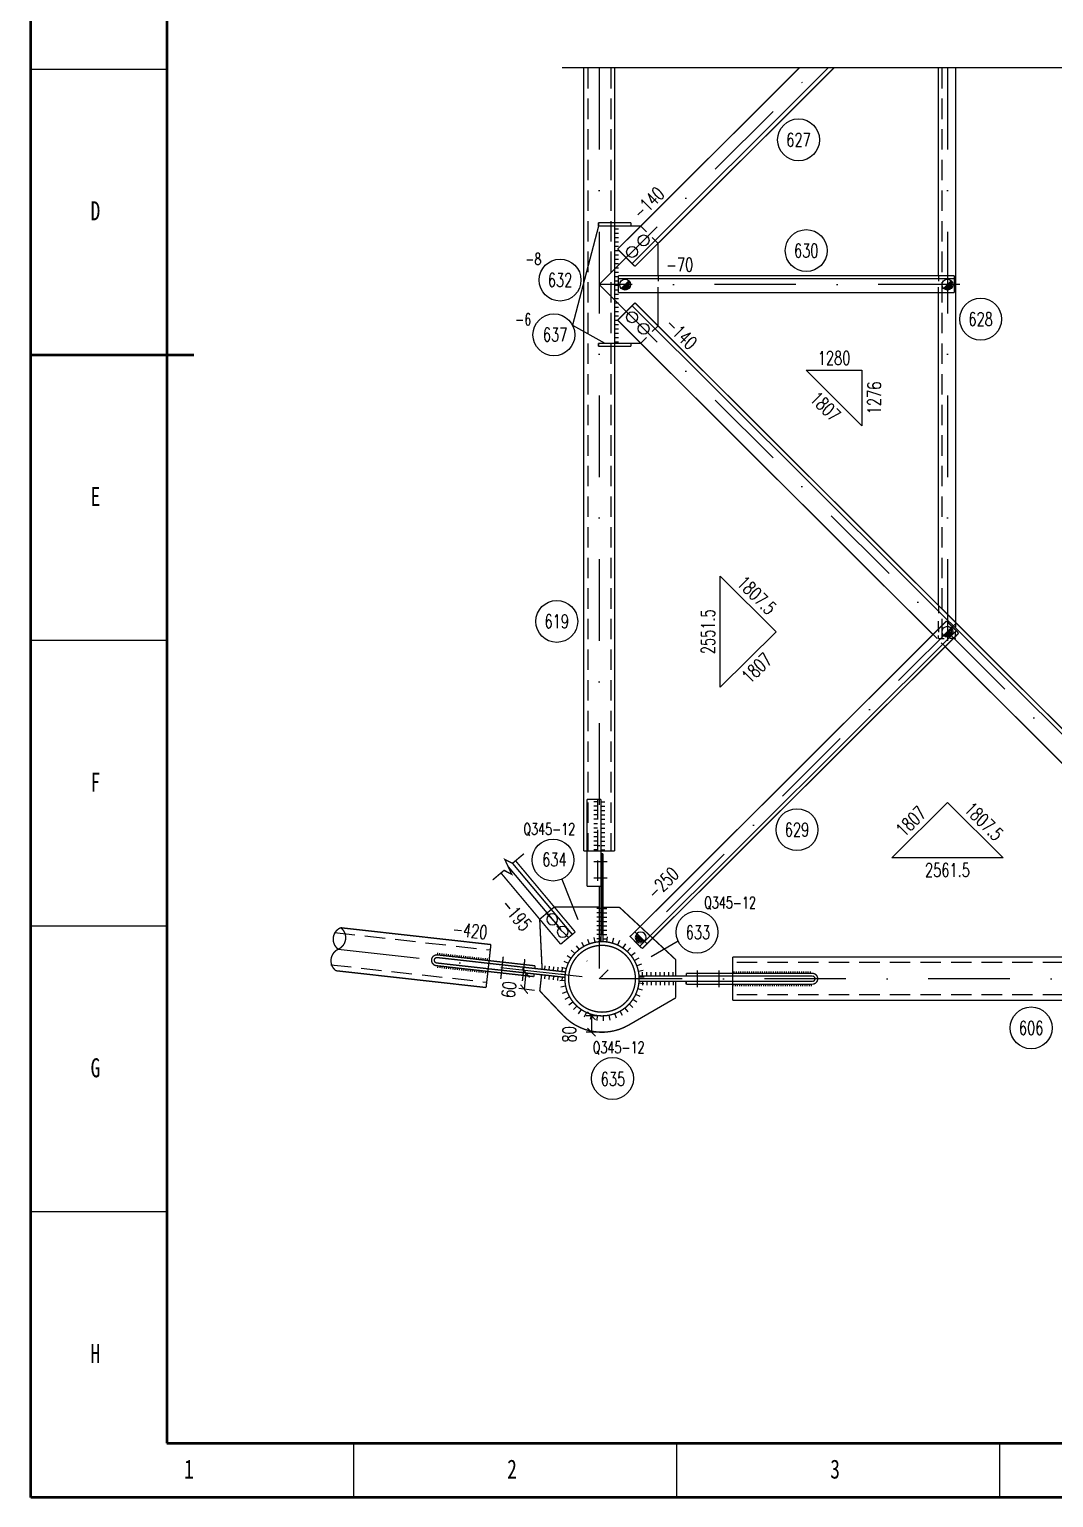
# Model space of a CAD drawing. Extents: x 6045 to 12501, y -14925 to -6998.
# Drawn here: x 7063.3 to 7251.6, y -7592.9 to -7323.1 of the extents above; entities that cross this region are included whole.
import ezdxf
from ezdxf.enums import TextEntityAlignment as Align

# ---------------------------------------------------------------- set-up
doc = ezdxf.new("R2010")
doc.units = 0
doc.header["$LTSCALE"] = 15
doc.header["$MEASUREMENT"] = 0
doc.linetypes.add('DASHDOTX2', pattern=[2, 1, -0.5, 0, -0.5])
doc.linetypes.add('DASHED2', pattern=[0.375, 0.25, -0.125])
doc.layers.get('0').update_dxf_attribs({"linetype": 'CONTINUOUS'})
doc.layers.get('DEFPOINTS').update_dxf_attribs({"linetype": 'CONTINUOUS'})
for name, color, linetype in [('1', 1, 'DASHED2'), ('2', 3, 'CONTINUOUS'), ('3', 1, 'CONTINUOUS'), ('4', 3, 'DASHDOTX2')]:
    doc.layers.add(name, color=color, linetype=linetype)
doc.styles.add('NCPE_BORDER', font='SIMFANG.TTF', dxfattribs={"width": 0.75, "height": 3.5})
doc.styles.get("Standard").update_dxf_attribs({"font": 'romans.shx', "width": 0.7, "bigfont": 'fs1.shx'})
doc.dimstyles.new('STANDARD$0', dxfattribs={"dimtxt": 2.5, "dimasz": 1.499, "dimexe": 1, "dimexo": 1, "dimgap": 0.5, "dimtad": 1, "dimdec": 0, "dimlfac": 20, "dimzin": 0, "dimdsep": 46, "dimtxsty": 'Standard', "dimblk": 'ARCHTICK', "dimcen": 0.09, "dimclrd": 4, "dimclre": 4, "dimclrt": 6, "dimadec": 0, "dimazin": 0, "dimtfac": 1, "dimtdec": 0, "dimtmove": 2, "dimatfit": 3, "dimldrblk": 'ARCHTICK', "dimfxl": 0, "dimtolj": 1, "dimtzin": 0, "dimarcsym": 0})

# ---------------------------------------------------------------- blocks, each defined once
blk = doc.blocks.new('TKA2')
at = {"color": 3, "lineweight": 50}
for p, q in [((7.12, 8.81), (7.12, 428.81)), ((32.12, 418.81), (32.12, 18.81)), ((32.12, 18.81), (591.12, 18.81)), ((601.12, 8.81), (7.12, 8.81))]:
    blk.add_line(p, q, dxfattribs=at)
at = {"color": 3}
for p, q in [((32.12, 271.31), (7.12, 271.31)), ((32.12, 218.81), (7.12, 218.81)), ((32.12, 166.31), (7.12, 166.31)), ((32.12, 113.81), (7.12, 113.81)), ((32.12, 61.31), (7.12, 61.31)), ((66.52, 8.81), (66.52, 18.81)), ((125.92, 8.81), (125.92, 18.81)), ((185.32, 8.81), (185.32, 18.81))]:
    blk.add_line(p, q, dxfattribs=at)
at = {"color": 3, "const_width": 0.5}
blk.add_lwpolyline([(7.12, 218.81), (37.12, 218.81)], dxfattribs=at)
at = {"color": 3, "style": 'NCPE_BORDER', "width": 0.75}
for s, p in [('D', (18.12, 243.56)), ('E', (18.12, 191.06)), ('F', (18.12, 138.56)), ('G', (18.12, 86.06)), ('H', (18.12, 33.56)), ('1', (35.32, 12.31)), ('2', (94.72, 12.31)), ('3', (154.12, 12.31))]:
    blk.add_text(s, height=3.5, dxfattribs=at).set_placement(p)
blk = doc.blocks.new('M16X50')
for p, q in [((-0.212, -0.212), (0.212, 0.212)), ((-0.141, -0.141), (0.141, 0.141))]:
    blk.add_line(p, q)
blk.add_circle((0, 0), 0.2)
for radius in [0.16, 0.12, 0.08, 0.04]:
    blk.add_arc((0, 0), radius, 225, 45)
blk = doc.blocks.new('M16X40')
blk.add_line((-0.141, -0.141), (0.141, 0.141))
blk.add_circle((0, 0), 0.2)
for radius in [0.16, 0.12, 0.08, 0.04]:
    blk.add_arc((0, 0), radius, 225, 45)
blk = doc.blocks.new('M20X45')
blk.add_circle((0, 0), 0.2)
blk = doc.blocks.new('M20X55')
blk.add_line((-0.212, -0.212), (0.212, 0.212))
blk.add_circle((0, 0), 0.2)
blk = doc.blocks.new('_ARCHTICK')
at = {"color": 0, "linetype": 'ByBlock', "const_width": 0.15}
blk.add_lwpolyline([(-0.5, -0.5), (0.5, 0.5)], dxfattribs=at)
blk = doc.blocks.new('*D123')
at = {"color": 4, "lineweight": -2}
for p, q in [((7167.57, -7504.38), (7165.63, -7504.38)), ((7166.63, -7504.38), (7166.63, -7507.38)), ((7167.57, -7507.38), (7165.63, -7507.38))]:
    blk.add_line(p, q, dxfattribs=at)
at = {"layer": 'DEFPOINTS', "color": 0}
for p in [(7168.57, -7504.38), (7166.63, -7507.38), (7168.57, -7507.38)]:
    blk.add_point(p, dxfattribs=at)
at = {"color": 4, "lineweight": -2, "xscale": 1.499, "yscale": 1.499, "zscale": 1.499}
for p, rotation in [((7166.63, -7504.38), 90), ((7166.63, -7507.38), 270)]:
    blk.add_blockref('_ARCHTICK', p, dxfattribs=dict(at, rotation=rotation))
at = {"color": 6, "insert": (7162.56, -7507.78), "char_height": 2.5, "attachment_point": 5, "rotation": 90}
blk.add_mtext('\\A1;80', dxfattribs=at)
blk = doc.blocks.new('*D124')
at = {"color": 4, "lineweight": -2}
for p, q in [((7156.47, -7496.7), (7153.6, -7496.38)), ((7154.59, -7496.49), (7154.26, -7499.47)), ((7156.14, -7499.69), (7153.26, -7499.36))]:
    blk.add_line(p, q, dxfattribs=at)
at = {"layer": 'DEFPOINTS', "color": 0}
for p in [(7157.46, -7496.82), (7154.26, -7499.47), (7157.13, -7499.8)]:
    blk.add_point(p, dxfattribs=at)
at = {"color": 4, "lineweight": -2, "xscale": 1.499, "yscale": 1.499, "zscale": 1.499}
for p, rotation in [((7154.59, -7496.49), 83.61098147829115), ((7154.26, -7499.47), 263.6109814782912)]:
    blk.add_blockref('_ARCHTICK', p, dxfattribs=dict(at, rotation=rotation))
at = {"color": 6, "insert": (7151.44, -7499.56), "char_height": 2.5, "attachment_point": 5, "rotation": 83.611}
blk.add_mtext('\\A1;60', dxfattribs=at)
blk = doc.blocks.new('KGJ')
at = {"const_width": 0.25}
for points in [[(7189.54, -6339.06), (7189.54, -6338.46)], [(7189.54, -6338.46), (7195.54, -6338.46)], [(7195.54, -6339.06), (7195.54, -6338.46)]]:
    blk.add_lwpolyline(points, dxfattribs=at)
blk.add_lwpolyline([(7189.54, -6339.06, 0.25, 0.25, 0), (7195.54, -6339.06, 0.25, 0.25, 0)], format="xyseb")

msp = doc.modelspace()

# ---------------------------------------------------------------- linework, layer by layer
for p, q in [((7174.0871504, -7366.1022583), (7210.1449721, -7330.1712438)), ((7170.9201504, -7359.7107295), (7171.6201504, -7359.7107295)), ((7170.9201504, -7360.5107295), (7171.6201504, -7360.5107295)), ((7170.9201504, -7361.3107295), (7171.6201504, -7361.3107295)), ((7170.9201504, -7362.1107295), (7171.6201504, -7362.1107295)), ((7170.9201504, -7362.9107295), (7171.6201504, -7362.9107295)), ((7170.9201504, -7363.7107295), (7171.6201504, -7363.7107295)), ((7170.9201504, -7364.5107295), (7171.6201504, -7364.5107295)), ((7170.9201504, -7365.3107295), (7171.6201504, -7365.3107295)), ((7170.9201504, -7366.1107295), (7171.6201504, -7366.1107295)), ((7170.9201504, -7366.9107295), (7171.6201504, -7366.9107295)), ((7170.9201504, -7367.7107295), (7171.6201504, -7367.7107295)), ((7170.9201504, -7368.5107295), (7171.6201504, -7368.5107295)), ((7170.9201504, -7369.3107295), (7171.6201504, -7369.3107295)), ((7233.3326504, -7368.9307583), (7171.5701504, -7368.9307583)), ((7170.9201504, -7370.1107295), (7171.6201504, -7370.1107295)), ((7170.9201504, -7370.9107295), (7171.6201504, -7370.9107295)), ((7170.9201504, -7371.7107295), (7171.6201504, -7371.7107295)), ((7170.9201504, -7372.5107295), (7171.6201504, -7372.5107295)), ((7170.9201504, -7373.3107295), (7171.6201504, -7373.3107295)), ((7170.9201504, -7374.1107295), (7171.6201504, -7374.1107295)), ((7170.9201504, -7374.9107295), (7171.6201504, -7374.9107295)), ((7174.0871504, -7373.8592583), (7290.9556504, -7490.3167583)), ((7170.9201504, -7375.7107295), (7171.6201504, -7375.7107295)), ((7170.9201504, -7376.5107295), (7171.6201504, -7376.5107295)), ((7170.9201504, -7377.3107295), (7171.6201504, -7377.3107295)), ((7170.9201504, -7378.1107295), (7171.6201504, -7378.1107295)), ((7170.9201504, -7378.9107295), (7171.6201504, -7378.9107295)), ((7170.9201504, -7379.7107295), (7171.6201504, -7379.7107295)), ((7170.9201504, -7380.5107295), (7171.6201504, -7380.5107295)), ((7233.7091504, -7433.6297583), (7175.5404196, -7491.5940186)), ((7167.7701504, -7465.0556083), (7167.0701504, -7465.0556083)), ((7167.7701504, -7465.8556083), (7167.0701504, -7465.8556083)), ((7167.7701504, -7466.6556083), (7167.0701504, -7466.6556083)), ((7168.3701504, -7465.0556083), (7169.0701504, -7465.0556083)), ((7168.3701504, -7465.8556083), (7169.0701504, -7465.8556083)), ((7168.3701504, -7466.6556083), (7169.0701504, -7466.6556083)), ((7167.7701504, -7467.4556083), (7167.0701504, -7467.4556083)), ((7167.7701504, -7468.2556083), (7167.0701504, -7468.2556083)), ((7167.7701504, -7469.0556083), (7167.0701504, -7469.0556083)), ((7168.3701504, -7467.4556083), (7169.0701504, -7467.4556083)), ((7168.3701504, -7468.2556083), (7169.0701504, -7468.2556083)), ((7168.3701504, -7469.0556083), (7169.0701504, -7469.0556083)), ((7167.7701504, -7469.8556083), (7167.0701504, -7469.8556083)), ((7167.7701504, -7470.6556083), (7167.0701504, -7470.6556083)), ((7167.7701504, -7471.4556083), (7167.0701504, -7471.4556083)), ((7168.3701504, -7469.8556083), (7169.0701504, -7469.8556083)), ((7168.3701504, -7470.6556083), (7169.0701504, -7470.6556083)), ((7168.3701504, -7471.4556083), (7169.0701504, -7471.4556083)), ((7167.7701504, -7472.2556083), (7167.0701504, -7472.2556083)), ((7167.7701504, -7473.0556083), (7167.0701504, -7473.0556083)), ((7167.7701504, -7473.8556083), (7167.0701504, -7473.8556083)), ((7168.3701504, -7472.2556083), (7169.0701504, -7472.2556083)), ((7168.3701504, -7473.0556083), (7169.0701504, -7473.0556083)), ((7168.3701504, -7473.8556083), (7169.0701504, -7473.8556083)), ((7152.098654, -7476.3483219), (7163.0732111, -7489.4413167)), ((7168.3093326, -7484.6348273), (7167.6093326, -7484.6348273)), ((7168.3093326, -7485.4348273), (7167.6093326, -7485.4348273)), ((7168.7701504, -7484.6327732), (7169.4701504, -7484.6327732)), ((7168.7701504, -7485.4327732), (7169.4701504, -7485.4327732)), ((7168.3093326, -7486.2348273), (7167.6093326, -7486.2348273)), ((7168.3093326, -7487.0348273), (7167.6093326, -7487.0348273)), ((7168.3093326, -7487.8348273), (7167.6093326, -7487.8348273)), ((7168.7701504, -7486.2327732), (7169.4701504, -7486.2327732)), ((7168.7701504, -7487.0327732), (7169.4701504, -7487.0327732)), ((7168.7701504, -7487.8327732), (7169.4701504, -7487.8327732)), ((7164.7990389, -7490.8053275), (7165.2411222, -7491.5966731)), ((7165.9014676, -7490.2985047), (7166.2143144, -7491.1492646)), ((7167.0696081, -7489.9703796), (7167.245515, -7490.8596052)), ((7168.3093326, -7488.6348273), (7167.6093326, -7488.6348273)), ((7168.3093326, -7489.4348273), (7167.6093326, -7489.4348273)), ((7168.3093326, -7490.2348273), (7167.6093326, -7490.2348273)), ((7168.2746969, -7489.8290317), (7168.3093326, -7490.7348273)), ((7168.7701504, -7488.6327732), (7169.4701504, -7488.6327732)), ((7168.7701504, -7489.4327732), (7169.4701504, -7489.4327732)), ((7168.7701504, -7490.2327732), (7169.4701504, -7490.2327732)), ((7169.4870608, -7489.8779414), (7169.3795724, -7490.7780034)), ((7170.6768473, -7490.1159044), (7170.4298815, -7490.9880703)), ((7171.8147599, -7490.5370613), (7171.4343979, -7491.3598555)), ((7138.3435745, -7493.1649211), (7138.382522, -7492.8170948)), ((7138.7410902, -7493.2094324), (7138.7800377, -7492.8616062)), ((7139.1386059, -7493.2539438), (7139.1775534, -7492.9061176)), ((7139.5361216, -7493.2984552), (7139.5750691, -7492.950629)), ((7139.9336373, -7493.3429666), (7139.9725848, -7492.9951404)), ((7140.3311531, -7493.387478), (7140.3701005, -7493.0396517)), ((7140.7286688, -7493.4319894), (7140.7676162, -7493.0841631)), ((7141.1261845, -7493.4765008), (7141.1651319, -7493.1286745)), ((7141.5237002, -7493.5210121), (7141.5626476, -7493.1731859)), ((7141.9212159, -7493.5655235), (7141.9601633, -7493.2176973)), ((7142.3187316, -7493.6100349), (7142.357679, -7493.2622087)), ((7142.7162473, -7493.6545463), (7142.7551947, -7493.3067201)), ((7143.113763, -7493.6990577), (7143.1527105, -7493.3512314)), ((7143.5112787, -7493.7435691), (7143.5502262, -7493.3957428)), ((7143.9087944, -7493.7880804), (7143.9477419, -7493.4402542)), ((7144.3063101, -7493.8325918), (7144.3452576, -7493.4847656)), ((7144.7038258, -7493.8771032), (7144.7427733, -7493.529277)), ((7145.1013415, -7493.9216146), (7145.140289, -7493.5737884)), ((7145.4988572, -7493.966126), (7145.5378047, -7493.6182997)), ((7162.1454341, -7493.2531292), (7162.8985965, -7493.7575217)), ((7162.8976125, -7492.3010547), (7163.5625979, -7492.9170578)), ((7163.7894676, -7491.4783684), (7164.3499018, -7492.1908141)), ((7172.8727794, -7491.1310419), (7172.368387, -7491.8842043)), ((7173.824854, -7491.8832203), (7173.2088509, -7492.5482057)), ((7174.6475403, -7492.7750754), (7173.9350946, -7493.3355096)), ((7138.3792157, -7495.181411), (7138.3402682, -7495.5292373)), ((7138.7767314, -7495.2259224), (7138.737784, -7495.5737487)), ((7139.1742471, -7495.2704338), (7139.1352997, -7495.6182601)), ((7139.5717628, -7495.3149452), (7139.5328154, -7495.6627714)), ((7139.9692785, -7495.3594566), (7139.9303311, -7495.7072828)), ((7140.3667942, -7495.403968), (7140.3278468, -7495.7517942)), ((7140.7643099, -7495.4484794), (7140.7253625, -7495.7963056)), ((7141.1618256, -7495.4929907), (7141.1228782, -7495.840817)), ((7141.5593414, -7495.5375021), (7141.5203939, -7495.8853284)), ((7141.9568571, -7495.5820135), (7141.9179096, -7495.9298397)), ((7142.3543728, -7495.6265249), (7142.3154253, -7495.9743511)), ((7142.7518885, -7495.6710363), (7142.712941, -7496.0188625)), ((7143.1494042, -7495.7155477), (7143.1104567, -7496.0633739)), ((7143.5469199, -7495.760059), (7143.5079724, -7496.1078853)), ((7143.9444356, -7495.8045704), (7143.9054881, -7496.1523967)), ((7144.3419513, -7495.8490818), (7144.3030038, -7496.1969081)), ((7144.739467, -7495.8935932), (7144.7005195, -7496.2414194)), ((7145.1369827, -7495.9381046), (7145.0980352, -7496.2859308)), ((7145.5344984, -7495.982616), (7145.495551, -7496.3304422)), ((7145.9320141, -7496.0271274), (7145.8930667, -7496.3749536)), ((7145.8963729, -7494.0106374), (7145.9353204, -7493.6628111)), ((7146.3295298, -7496.0716387), (7146.2905824, -7496.419465)), ((7146.2938886, -7494.0551488), (7146.3328361, -7493.7073225)), ((7146.7270455, -7496.1161501), (7146.6880981, -7496.4639764)), ((7146.6914043, -7494.0996601), (7146.7303518, -7493.7518339)), ((7147.1245612, -7496.1606615), (7147.0856138, -7496.5084877)), ((7147.0889201, -7494.1441715), (7147.1278675, -7493.7963453)), ((7147.5220769, -7496.2051729), (7147.4831295, -7496.5529991)), ((7147.4864358, -7494.1886829), (7147.5253832, -7493.8408567)), ((7158.0471918, -7495.8743367), (7158.1250867, -7495.1786843)), ((7158.8422232, -7495.9633595), (7158.9201181, -7495.267707)), ((7159.6372546, -7496.0523823), (7159.7151496, -7495.3567298)), ((7160.4322861, -7496.1414051), (7160.510181, -7495.4457526)), ((7161.1302966, -7495.4490614), (7162.0024625, -7495.6960272)), ((7161.2273175, -7496.2304278), (7161.3052124, -7495.5347753)), ((7161.5514535, -7494.3111488), (7162.3742477, -7494.6915108)), ((7175.3205811, -7493.7846468), (7174.5292356, -7494.22673)), ((7175.827404, -7494.8870754), (7174.9766441, -7495.1999222)), ((7176.1555291, -7496.0552159), (7175.2663035, -7496.2311228)), ((7192.8976027, -7496.5557583), (7192.8976027, -7496.2057583)), ((7193.2976027, -7496.5557583), (7193.2976027, -7496.2057583)), ((7193.6976027, -7496.5557583), (7193.6976027, -7496.2057583)), ((7194.0976027, -7496.5557583), (7194.0976027, -7496.2057583)), ((7194.4976027, -7496.5557583), (7194.4976027, -7496.2057583)), ((7194.8976027, -7496.5557583), (7194.8976027, -7496.2057583)), ((7195.2976027, -7496.5557583), (7195.2976027, -7496.2057583)), ((7195.6976027, -7496.5557583), (7195.6976027, -7496.2057583)), ((7196.0976027, -7496.5557583), (7196.0976027, -7496.2057583)), ((7196.4976027, -7496.5557583), (7196.4976027, -7496.2057583)), ((7196.8976027, -7496.5557583), (7196.8976027, -7496.2057583)), ((7197.2976027, -7496.5557583), (7197.2976027, -7496.2057583)), ((7197.6976027, -7496.5557583), (7197.6976027, -7496.2057583)), ((7198.0976027, -7496.5557583), (7198.0976027, -7496.2057583)), ((7198.4976027, -7496.5557583), (7198.4976027, -7496.2057583)), ((7198.8976027, -7496.5557583), (7198.8976027, -7496.2057583)), ((7199.2976027, -7496.5557583), (7199.2976027, -7496.2057583)), ((7199.6976027, -7496.5557583), (7199.6976027, -7496.2057583)), ((7200.0976027, -7496.5557583), (7200.0976027, -7496.2057583)), ((7200.4976027, -7496.5557583), (7200.4976027, -7496.2057583)), ((7200.8976027, -7496.5557583), (7200.8976027, -7496.2057583)), ((7201.2976027, -7496.5557583), (7201.2976027, -7496.2057583)), ((7201.6976027, -7496.5557583), (7201.6976027, -7496.2057583)), ((7202.0976027, -7496.5557583), (7202.0976027, -7496.2057583)), ((7202.4976027, -7496.5557583), (7202.4976027, -7496.2057583)), ((7202.8976027, -7496.5557583), (7202.8976027, -7496.2057583)), ((7203.2976027, -7496.5557583), (7203.2976027, -7496.2057583)), ((7203.6976027, -7496.5557583), (7203.6976027, -7496.2057583)), ((7204.0976027, -7496.5557583), (7204.0976027, -7496.2057583)), ((7204.4976027, -7496.5557583), (7204.4976027, -7496.2057583)), ((7204.8976027, -7496.5557583), (7204.8976027, -7496.2057583)), ((7205.2976027, -7496.5557583), (7205.2976027, -7496.2057583)), ((7205.6976027, -7496.5557583), (7205.6976027, -7496.2057583)), ((7206.0976027, -7496.5557583), (7206.0976027, -7496.2057583)), ((7206.4976027, -7496.5557583), (7206.4976027, -7496.2057583)), ((7206.8976027, -7496.5557583), (7206.8976027, -7496.2057583)), ((7158.0721925, -7496.8833857), (7157.9942976, -7497.5790382)), ((7158.8672239, -7496.9724085), (7158.789329, -7497.668061)), ((7159.6622553, -7497.0614313), (7159.5843604, -7497.7570837)), ((7160.4572867, -7497.150454), (7160.3793918, -7497.8461065)), ((7160.8434238, -7497.8512118), (7161.7492195, -7497.8165761)), ((7160.8923335, -7496.6388479), (7161.7923956, -7496.7463363)), ((7160.9847718, -7499.0563006), (7161.8739974, -7498.8803937)), ((7161.2523182, -7497.2394768), (7161.1744232, -7497.9351293)), ((7176.2479673, -7498.4726686), (7175.3479053, -7498.3651802)), ((7176.296877, -7497.2603047), (7175.3910814, -7497.2949404)), ((7176.0362746, -7497.0557583), (7176.0362746, -7496.3557583)), ((7176.0362746, -7498.0557583), (7176.0362746, -7498.7557583)), ((7176.8362746, -7497.0557583), (7176.8362746, -7496.3557583)), ((7176.8362746, -7498.0557583), (7176.8362746, -7498.7557583)), ((7177.6362746, -7497.0557583), (7177.6362746, -7496.3557583)), ((7177.6362746, -7498.0557583), (7177.6362746, -7498.7557583)), ((7178.4362746, -7497.0557583), (7178.4362746, -7496.3557583)), ((7178.4362746, -7498.0557583), (7178.4362746, -7498.7557583)), ((7179.2362746, -7497.0557583), (7179.2362746, -7496.3557583)), ((7179.2362746, -7498.0557583), (7179.2362746, -7498.7557583)), ((7180.0362746, -7497.0557583), (7180.0362746, -7496.3557583)), ((7180.0362746, -7498.0557583), (7180.0362746, -7498.7557583)), ((7180.8362746, -7497.0557583), (7180.8362746, -7496.3557583)), ((7180.8362746, -7498.0557583), (7180.8362746, -7498.7557583)), ((7181.6362746, -7497.0557583), (7181.6362746, -7496.3557583)), ((7181.6362746, -7498.0557583), (7181.6362746, -7498.7557583)), ((7192.637791, -7498.5557583), (7192.637791, -7498.9057583)), ((7193.037791, -7498.5557583), (7193.037791, -7498.9057583)), ((7193.437791, -7498.5557583), (7193.437791, -7498.9057583)), ((7193.837791, -7498.5557583), (7193.837791, -7498.9057583)), ((7194.237791, -7498.5557583), (7194.237791, -7498.9057583)), ((7194.637791, -7498.5557583), (7194.637791, -7498.9057583)), ((7195.037791, -7498.5557583), (7195.037791, -7498.9057583)), ((7195.437791, -7498.5557583), (7195.437791, -7498.9057583)), ((7195.837791, -7498.5557583), (7195.837791, -7498.9057583)), ((7196.237791, -7498.5557583), (7196.237791, -7498.9057583)), ((7196.637791, -7498.5557583), (7196.637791, -7498.9057583)), ((7197.037791, -7498.5557583), (7197.037791, -7498.9057583)), ((7197.437791, -7498.5557583), (7197.437791, -7498.9057583)), ((7197.837791, -7498.5557583), (7197.837791, -7498.9057583)), ((7198.237791, -7498.5557583), (7198.237791, -7498.9057583)), ((7198.637791, -7498.5557583), (7198.637791, -7498.9057583)), ((7199.037791, -7498.5557583), (7199.037791, -7498.9057583)), ((7199.437791, -7498.5557583), (7199.437791, -7498.9057583)), ((7199.837791, -7498.5557583), (7199.837791, -7498.9057583)), ((7200.237791, -7498.5557583), (7200.237791, -7498.9057583)), ((7200.637791, -7498.5557583), (7200.637791, -7498.9057583)), ((7201.037791, -7498.5557583), (7201.037791, -7498.9057583)), ((7201.437791, -7498.5557583), (7201.437791, -7498.9057583)), ((7201.837791, -7498.5557583), (7201.837791, -7498.9057583)), ((7202.237791, -7498.5557583), (7202.237791, -7498.9057583)), ((7202.637791, -7498.5557583), (7202.637791, -7498.9057583)), ((7203.037791, -7498.5557583), (7203.037791, -7498.9057583)), ((7203.437791, -7498.5557583), (7203.437791, -7498.9057583)), ((7203.837791, -7498.5557583), (7203.837791, -7498.9057583)), ((7204.237791, -7498.5557583), (7204.237791, -7498.9057583)), ((7204.637791, -7498.5557583), (7204.637791, -7498.9057583)), ((7205.037791, -7498.5557583), (7205.037791, -7498.9057583)), ((7205.437791, -7498.5557583), (7205.437791, -7498.9057583)), ((7205.837791, -7498.5557583), (7205.837791, -7498.9057583)), ((7206.237791, -7498.5557583), (7206.237791, -7498.9057583)), ((7206.637791, -7498.5557583), (7206.637791, -7498.9057583)), ((7207.037791, -7498.5557583), (7207.037791, -7498.9057583)), ((7161.3128969, -7500.2244411), (7162.1636568, -7499.9115943)), ((7161.8197197, -7501.3268698), (7162.6110653, -7500.8847865)), ((7174.9948668, -7501.8583873), (7174.2417044, -7501.3539948)), ((7175.5888473, -7500.8003677), (7174.7660532, -7500.4200057)), ((7176.0100043, -7499.6624551), (7175.1378384, -7499.4154893)), ((7162.4927605, -7502.3364411), (7163.2052063, -7501.7760069)), ((7163.3154469, -7503.2282962), (7163.93145, -7502.5633108)), ((7164.2675214, -7503.9804746), (7164.7719139, -7503.2273122)), ((7165.325541, -7504.5744552), (7165.705903, -7503.751661)), ((7166.4634536, -7504.9956121), (7166.7104194, -7504.1234462)), ((7167.6532401, -7505.2335751), (7167.7607285, -7504.3335131)), ((7168.865604, -7505.2824849), (7168.8309683, -7504.3766892)), ((7170.0706928, -7505.1411369), (7169.8947859, -7504.2519113)), ((7171.2388333, -7504.8130118), (7170.9259865, -7503.9622519)), ((7172.3412619, -7504.306189), (7171.8991787, -7503.5148434)), ((7173.3508333, -7503.6331482), (7172.7903991, -7502.9207024)), ((7174.2426884, -7502.8104618), (7173.577703, -7502.1944587))]:
    msp.add_line(p, q)
at = {"color": 3}
for p, q in [((7167.9201504, -7359.2107295), (7163.1495006, -7377.4532221)), ((7163.1495006, -7377.4532221), (7169.0643104, -7380.750787)), ((7161.2010619, -7479.2266543), (7164.1515501, -7486.6861282)), ((7161.2010619, -7479.2266543), (7164.1515501, -7486.6861282)), ((7182.5632228, -7490.6546075), (7177.6279807, -7493.5415114))]:
    msp.add_line(p, q, dxfattribs=at)
msp.add_lwpolyline([(7430.9701504, -7330.1712438), (7298.0951504, -7330.1712438), (7296.8716076, -7333.0690213), (7295.3186933, -7327.2734663), (7294.0951504, -7330.1712438), (7161.2201504, -7330.1712438)])
at = {"const_width": 0.25}
for points in [[(7165.2201504, -7369.9807583), (7165.2201504, -7330.1712438)], [(7170.9201504, -7330.1712438), (7170.9201504, -7369.9807583)], [(7204.8325684, -7330.1712438), (7171.4406504, -7363.4457583)], [(7174.6166504, -7366.6337583), (7211.2076907, -7330.1712438)], [(7230.4326504, -7330.1712438), (7230.4326504, -7368.3307583)], [(7233.5826504, -7432.0867583), (7233.5826504, -7330.1712438)], [(7175.6906218, -7359.2107295), (7170.9201504, -7359.2107295)], [(7171.4406504, -7363.4457583), (7174.6166504, -7366.6337583)], [(7178.8666504, -7368.3307583), (7178.8666504, -7362.3982583)], [(7171.5701504, -7368.3307583), (7171.5701504, -7371.4807583)], [(7233.3326504, -7368.3307583), (7171.5701504, -7368.3307583)], [(7233.3326504, -7371.4807583), (7233.3326504, -7368.3307583)], [(7165.2201504, -7474.0557583), (7165.2201504, -7369.9807583)], [(7170.9201504, -7369.9807583), (7170.9201504, -7474.0557583)], [(7171.5701504, -7371.4807583), (7233.3326504, -7371.4807583)], [(7178.8666504, -7377.5632583), (7178.8666504, -7371.4807583)], [(7230.4326504, -7371.4807583), (7230.4326504, -7428.9477583)], [(7171.4406504, -7376.5157583), (7174.6166504, -7373.3277583)], [(7174.6166504, -7373.3277583), (7291.4851504, -7489.7857583)], [(7229.4261504, -7434.2977583), (7171.4406504, -7376.5157583)], [(7175.6906218, -7380.750787), (7170.9201504, -7380.750787)], [(7173.7404078, -7489.7875304), (7231.9091504, -7431.8232583)], [(7234.1326504, -7434.0547583), (7175.9639078, -7492.0190304)], [(7230.4326504, -7433.2947583), (7230.4326504, -7433.2947583)], [(7231.9091504, -7431.8232583), (7234.1326504, -7434.0547583)], [(7288.3086504, -7492.9732583), (7231.6576504, -7436.5212583)], [(7233.5826504, -7434.6027583), (7233.5826504, -7434.6027583)], [(7165.7998999, -7480.5556083), (7165.7998999, -7464.5556083)], [(7165.7998999, -7464.5556083), (7168.3701504, -7464.5556083)], [(7168.3701504, -7464.5556083), (7168.3701504, -7490.7327732)], [(7154.2067337, -7474.5819413), (7152.0991037, -7476.3485524), (7150.6995114, -7475.6311372), (7151.9659266, -7478.3507314), (7150.5663344, -7477.6333163), (7148.4587044, -7479.3999273)], [(7165.2201504, -7474.0557583), (7170.9201504, -7474.0557583)], [(7168.3701504, -7474.5557583), (7168.7701504, -7474.5557583)], [(7168.7701504, -7474.5557583), (7168.7701504, -7490.7327732)], [(7152.6739644, -7475.8667053), (7163.6482259, -7488.9593331)], [(7160.9657234, -7491.2078352), (7149.9914736, -7478.1151634)], [(7165.7998999, -7480.5556083), (7168.3701504, -7480.5556083)], [(7159.7939079, -7484.3610473), (7157.1114079, -7486.6095473)], [(7168.1201504, -7484.3765944), (7166.6201504, -7484.3765944), (7159.7939079, -7484.3610473)], [(7171.7701504, -7484.4118783), (7168.7701504, -7484.4118783)], [(7171.7701504, -7484.4118783), (7182.1362746, -7494.0557583)], [(7120.5157869, -7488.1750911), (7148.1429065, -7491.2686133)], [(7157.1114316, -7486.6095274), (7157.5552845, -7495.819256)], [(7163.6482234, -7488.9593352), (7160.9657234, -7491.2078352)], [(7173.6345922, -7489.6813341), (7175.8580922, -7491.9128341)], [(7161.8604913, -7496.3013268), (7138.2454375, -7493.6570571)], [(7156.2589132, -7495.1709714), (7138.2818102, -7493.1580051)], [(7148.1429061, -7491.2686132), (7147.2582422, -7499.1692387)], [(7192.5701504, -7493.5807583), (7300.0841716, -7493.5807583)], [(7192.5701504, -7493.5807583), (7192.5701504, -7501.5307583)], [(7147.2582418, -7499.1692387), (7119.6311258, -7496.0757169)], [(7156.0363562, -7497.15855), (7138.0519058, -7495.1447609)], [(7161.7492128, -7497.295116), (7138.1289667, -7494.6502649)], [(7156.2032739, -7495.6678661), (7156.2589132, -7495.1709714)], [(7182.1362746, -7497.0557583), (7182.1362746, -7494.0557583)], [(7186.0701504, -7499.1109431), (7186.0701504, -7496.0109431)], [(7186.0701504, -7499.1109431), (7186.0701504, -7496.0109431)], [(7190.0701504, -7499.1057583), (7190.0701504, -7496.0057583)], [(7156.0363562, -7497.15855), (7156.0919955, -7496.6616553)], [(7157.1290496, -7499.796527), (7157.462885, -7496.8151592)], [(7175.3777289, -7497.0557583), (7207.2672912, -7497.0557583)], [(7175.3777289, -7498.0557583), (7207.2672912, -7498.0557583)], [(7182.1362746, -7498.0557583), (7182.1362746, -7501.0557583)], [(7184.042206, -7498.5557583), (7184.042206, -7498.0557583)], [(7184.0703004, -7496.5557583), (7184.0703004, -7497.0557583)], [(7184.0703004, -7496.5557583), (7207.2672912, -7496.5557583)], [(7184.0703004, -7498.5557583), (7207.2672912, -7498.5557583)], [(7157.1290496, -7499.796527), (7161.4595637, -7504.3372165)], [(7182.1362746, -7501.0557583), (7173.4931232, -7506.0594609)], [(7399.6201504, -7501.5307583), (7192.5701504, -7501.5307583)]]:
    msp.add_lwpolyline(points, dxfattribs=at)
at = {"color": 3, "const_width": 0.25}
for points in [[(7167.0288147, -7476.0557583), (7169.5441766, -7476.0557583)], [(7167.0288147, -7479.0557583), (7169.5441766, -7479.0557583)], [(7149.9520792, -7497.5776587), (7150.4075592, -7493.5099253)], [(7153.9348936, -7497.9543876), (7154.3827158, -7493.9550429)]]:
    msp.add_lwpolyline(points, dxfattribs=at)
at = {"const_width": 0.25}
for points in [[(7120.0734401, -7492.1255491, -0.572260237), (7120.5157869, -7488.1750911, -0.5733725052), (7120.0734401, -7492.1255491, 0.5545729846), (7119.6308893, -7496.0756932)], [(7138.0554533, -7495.1454185, -1), (7138.4173278, -7493.1734399)], [(7138.131465, -7494.650805, -0.9057183812), (7138.2427434, -7493.6570158)], [(7207.287791, -7498.5557583, 1), (7207.1476027, -7496.5557583)], [(7207.2672912, -7498.0557583, 0.9057183812), (7207.2672912, -7497.0557583)], [(7173.4931232, -7506.0594609, -0.3464014806), (7161.4595637, -7504.3372165)]]:
    msp.add_lwpolyline(points, format="xyb", dxfattribs=at)
for points in [[(7161.7442348, -7497.5557583, -1), (7175.3960661, -7497.5557583, -1)], [(7162.428737, -7497.5557583, -1), (7174.7115639, -7497.5557583, -1)]]:
    msp.add_lwpolyline(points, format="xyb", close=True, dxfattribs=at)
for centre in [(7204.7005223, -7343.3724882), (7206.1168543, -7363.7307583), (7160.854885, -7369.1504682), (7238.1826504, -7376.3307583), (7159.7246494, -7379.2118847), (7160.246355, -7431.8843204), (7204.4171504, -7470.1597583), (7159.5602992, -7475.7437822), (7159.5602992, -7475.7437822), (7186.0349898, -7488.9904759), (7247.4713928, -7506.587914), (7170.49844, -7515.8871634)]:
    msp.add_circle(centre, 3.85)
at = {"layer": '1'}
for p, q in [((7165.9701504, -7330.1712438), (7165.9701504, -7474.0557583)), ((7170.1701504, -7330.1712438), (7170.1701504, -7474.0557583)), ((7231.0326504, -7330.1712438), (7231.0326504, -7435.0182583)), ((7175.6906504, -7359.2107583), (7176.7386504, -7360.2627583)), ((7178.8666504, -7362.3982583), (7177.8186504, -7361.3462583)), ((7178.8666504, -7362.3982583), (7178.8666504, -7362.3982583)), ((7178.8666504, -7362.3982583), (7178.8666504, -7362.3982583)), ((7178.8666504, -7368.3307583), (7178.8666504, -7369.3702583)), ((7230.4326504, -7368.3307583), (7230.4326504, -7369.3702583)), ((7178.8666504, -7371.4807583), (7178.8666504, -7370.4412583)), ((7230.4326504, -7371.4807583), (7230.4326504, -7370.4412583)), ((7178.8666504, -7377.5632583), (7177.8186504, -7378.6152583)), ((7178.8666504, -7377.5632583), (7178.8666504, -7377.5632583)), ((7178.8666504, -7377.5632583), (7178.8666504, -7377.5632583)), ((7175.6906504, -7380.7507583), (7176.7386504, -7379.6987583)), ((7230.4326504, -7428.9477583), (7230.4326504, -7430.3822583)), ((7230.4326504, -7433.2947583), (7230.4326504, -7431.8602583)), ((7230.4326504, -7433.2947583), (7230.4326504, -7433.8637583)), ((7233.5826504, -7432.0867583), (7233.5826504, -7432.9167583)), ((7233.5826504, -7434.6027583), (7233.5826504, -7433.7727583)), ((7229.4261504, -7434.2977583), (7230.1626504, -7435.0312583)), ((7230.4326504, -7435.0182583), (7230.4326504, -7434.4497583)), ((7230.4326504, -7435.0182583), (7231.4721504, -7435.0182583)), ((7231.6576504, -7436.5212583), (7230.9211504, -7435.7872583)), ((7233.5826504, -7435.0182583), (7232.5431504, -7435.0182583)), ((7233.5826504, -7434.6027583), (7233.5826504, -7434.7397583)), ((7233.5826504, -7435.0182583), (7233.5826504, -7434.8812583)), ((7167.7701504, -7464.5556083), (7167.7701504, -7480.5556083)), ((7119.3770618, -7489.0535196), (7148.031665, -7492.2620724)), ((7118.7146541, -7494.9667199), (7147.3695356, -7498.1753125)), ((7399.6201504, -7494.5807583), (7192.5701504, -7494.5807583)), ((7399.6201504, -7500.5307583), (7192.5701504, -7500.5307583))]:
    msp.add_line(p, q, dxfattribs=at)
at = {"layer": '3'}
for p, q in [((7216.3606504, -7395.9067583), (7206.1211504, -7385.7027583)), ((7206.1211504, -7385.7027583), (7216.3606504, -7385.7027583)), ((7216.3606504, -7385.7027583), (7216.3606504, -7395.9067583)), ((7190.3186504, -7443.9762583), (7190.3186504, -7423.5602583)), ((7190.3186504, -7423.5602583), (7200.5626504, -7433.7682583)), ((7200.5626504, -7433.7682583), (7190.3186504, -7443.9762583)), ((7221.8426504, -7475.3377583), (7232.0826504, -7465.1337583)), ((7232.0826504, -7465.1337583), (7242.3226504, -7475.3377583)), ((7242.3226504, -7475.3377583), (7221.8426504, -7475.3377583))]:
    msp.add_line(p, q, dxfattribs=at)
at = {"layer": '4'}
for p, q in [((7168.0701504, -7369.9807583), (7208.0200865, -7330.1712438)), ((7168.0701504, -7330.1712438), (7168.0701504, -7497.5557583)), ((7232.0826504, -7330.1712438), (7232.0826504, -7436.0182583)), ((7234.3326504, -7369.9807583), (7168.0701504, -7369.9807583)), ((7168.0701504, -7369.9807583), (7296.0951504, -7497.5557583)), ((7233.6766504, -7432.1802583), (7168.0701504, -7497.5557583)), ((7168.5701504, -7474.5557583), (7168.5701504, -7497.5557583)), ((7151.3327925, -7476.991092), (7168.5701504, -7497.5557583)), ((7120.0732201, -7492.1253808), (7168.5701504, -7497.5557583)), ((7424.1201504, -7497.5557583), (7168.0701504, -7497.5557583))]:
    msp.add_line(p, q, dxfattribs=at)

# ---------------------------------------------------------------- block references
msp.add_blockref('TKA2', (7056.4134844, -7601.7278372))
at = {"rotation": 180}
msp.add_blockref('KGJ', (14363.4628112, -13697.6754459), dxfattribs=at)
at = {"xscale": -1}
msp.add_blockref('KGJ', (14363.4628112, -1042.2860706), dxfattribs=at)
at = {"layer": '2'}
for name, p, xscale, yscale, zscale in [('M20X45', (7176.2161504, -7361.8632583), 5, 5, 5), ('M20X45', (7174.0911504, -7363.9807583), 5, 5, 5), ('M16X40', (7172.8201504, -7369.9807583), 5, 5, 5), ('M16X40', (7232.0826504, -7369.9807583), 5, 5, 5), ('M20X45', (7174.0911504, -7375.9807583), 5, 5, 5), ('M20X45', (7176.2161504, -7378.0982583), 5, 5, 5), ('M16X50', (7232.0826504, -7433.7682583), 5, 5, 5), ('M20X55', (7159.416071, -7486.6346867), -4.999999867545739, 4.99999986754483, 4.999999867545234), ('M20X55', (7161.3432234, -7488.9338352), -4.999999867545739, 4.99999986754483, 4.999999867545234), ('M16X50', (7175.6830379, -7489.9658125), -5, 5, 5)]:
    msp.add_blockref(name, p, dxfattribs=dict(at, xscale=xscale, yscale=yscale, zscale=zscale))

# ---------------------------------------------------------------- texts
at = {"width": 0.7}
for s, p in [('627', (7204.7006723, -7343.3726682)), ('630', (7206.1166043, -7363.7307583)), ('632', (7160.854835, -7369.1506132)), ('628', (7238.1826504, -7376.3307583)), ('637', (7159.9485825, -7379.1776071)), ('619', (7160.246355, -7431.8845704)), ('629', (7204.4172004, -7470.1597583)), ('634', (7159.82341, -7475.6424223)), ('633', (7186.2105195, -7489.0279765)), ('606', (7247.4713928, -7506.588114)), ('635', (7170.578473, -7515.9936397))]:
    msp.add_text(s, height=2.5, dxfattribs=at).set_placement(p, align=Align.MIDDLE_CENTER)
for s, rotation, p in [('-140', 44.8991, (7177.9946504, -7355.8562583)), ('-140', 315.1009, (7182.2296504, -7379.8552583)), ('-250', 44.8991, (7180.646611, -7480.8633101)), ('-195', 309.9698, (7151.8422539, -7486.589863)), ('-420', 353.611, (7144.1559818, -7489.9487498))]:
    msp.add_text(s, height=2.5, rotation=rotation, dxfattribs=at).set_placement(p, align=Align.CENTER)
for s, p in [('-8', (7154.4594636, -7366.3447576)), ('-6', (7152.6079459, -7377.4570334)), ('Q345-12', (7154.1051557, -7471.0999759)), ('Q345-12', (7154.1051557, -7471.0999759)), ('Q345-12', (7187.3439294, -7484.6216386)), ('Q345-12', (7166.8543206, -7511.2433571))]:
    msp.add_text(s, height=2.15, dxfattribs=at).set_placement(p)
msp.add_text('-70', height=2.5, dxfattribs=at).set_placement((7182.8666504, -7367.5807583), align=Align.CENTER)
at = {"layer": '3', "width": 0.7}
for s, p in [('1280', (7211.2406504, -7384.7027583)), ('2561.5', (7232.0826504, -7478.8377583))]:
    msp.add_text(s, height=2.5, dxfattribs=at).set_placement(p, align=Align.CENTER)
for s, rotation, p in [('1276', 90, (7219.8606504, -7390.8047583)), ('1807', 315.1009, (7208.7701504, -7393.2837583)), ('1807.5', 315.1009, (7196.1466504, -7427.9557583)), ('2551.5', 90, (7189.3186504, -7433.7682583)), ('1807', 44.8991, (7197.9111504, -7441.3512583)), ('1807', 44.8991, (7226.2566504, -7469.5277583)), ('1807.5', 315.1009, (7237.9086504, -7469.5277583))]:
    msp.add_text(s, height=2.5, rotation=rotation, dxfattribs=at).set_placement(p, align=Align.CENTER)

# ---------------------------------------------------------------- dimensions: what is measured, and where the dimension line sits
dim = msp.add_linear_dim(base=(7154.2554245, -7499.474756), p1=(7157.462885, -7496.8151592), p2=(7157.1290496, -7499.796527), angle=263.610981478, dimstyle='STANDARD$0')
dim.commit()
dim.dimension.update_dxf_attribs({"geometry": '*D124', "text_midpoint": (7151.4409744, -7499.5601704), "dimtype": 161})
at = {"color": 3}
dim = msp.add_linear_dim(base=(7166.6299242, -7507.3816739), p1=(7168.5701504, -7504.3816739), p2=(7168.5701504, -7507.3816739), angle=270, text='80', dimstyle='STANDARD$0', dxfattribs=at)
dim.commit()
dim.dimension.update_dxf_attribs({"geometry": '*D123', "text_midpoint": (7162.5636306, -7507.7778829), "dimtype": 161})

doc.saveas('drawing.dxf')
